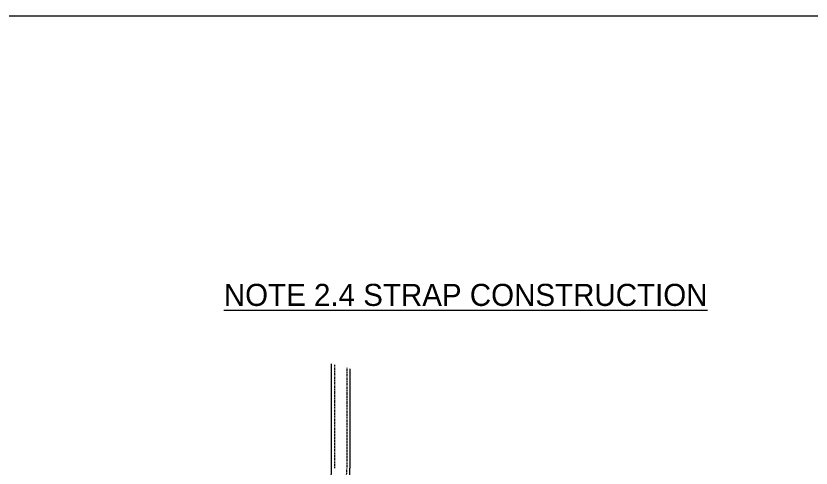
# Model space of a CAD drawing. Header units: inches. Extents: x 1631 to 16634, y 11819 to 13981.
# Drawn here: x 3629.4 to 3806, y 12245.2 to 12345.6 of the extents above; entities that cross this region are included whole.
import ezdxf

# ---------------------------------------------------------------- set-up
doc = ezdxf.new("R2010")
doc.units = ezdxf.units.IN
doc.header["$MEASUREMENT"] = 0
doc.linetypes.add('HIDDEN', pattern=[0.375, 0.25, -0.125])
for name, color, linetype in [('PEN2', 95, 'Continuous'), ('STECH', 7, 'HIDDEN'), ('TEXT', 7, 'Continuous'), ('WEBB', 5, 'Continuous')]:
    doc.layers.add(name, color=color, linetype=linetype)

msp = doc.modelspace()

# ---------------------------------------------------------------- linework, layer by layer
at = {"layer": 'STECH', "ltscale": 0.015}
for p, q in [((3700.22129, 12245.21463), (3700.22129, 12268.20244)), ((3702.92129, 12267.49296), (3702.92129, 12245.21463))]:
    msp.add_line(p, q, dxfattribs=at)
msp.add_arc((3679.29629, 12245.21463), 23.625, 315.247428, 0, dxfattribs=at)
at = {"layer": 'TEXT'}
msp.add_line((3431.41637, 12345.62554), (4031.41637, 12345.62554), dxfattribs=at)
at = {"layer": 'WEBB'}
for p, q in [((3699.54629, 12245.21463), (3699.54629, 12268.35679)), ((3703.59629, 12267.2921), (3703.59629, 12245.21463))]:
    msp.add_line(p, q, dxfattribs=at)
for radius, start in [(20.25, 318.5833217), (24.3, 315)]:
    msp.add_arc((3679.29629, 12245.21463), radius, start, 0, dxfattribs=at)

# ---------------------------------------------------------------- texts
at = {"layer": 'PEN2', "insert": (3663.34212, 12286.12715), "char_height": 3.3, "width": 203.846072, "attachment_point": 1}
msp.add_mtext('\\pt91.8192;{\\C0;          \\H1.485x;\\LNOTE 2.4 STRAP CONSTRUCTION\\H0.6123x;\\l\\P\\P\\Ftxt.shx|c1;\\P\\Ftxt.shx|c0;\\P\\P\\P }', dxfattribs=at)

doc.saveas('drawing.dxf')
